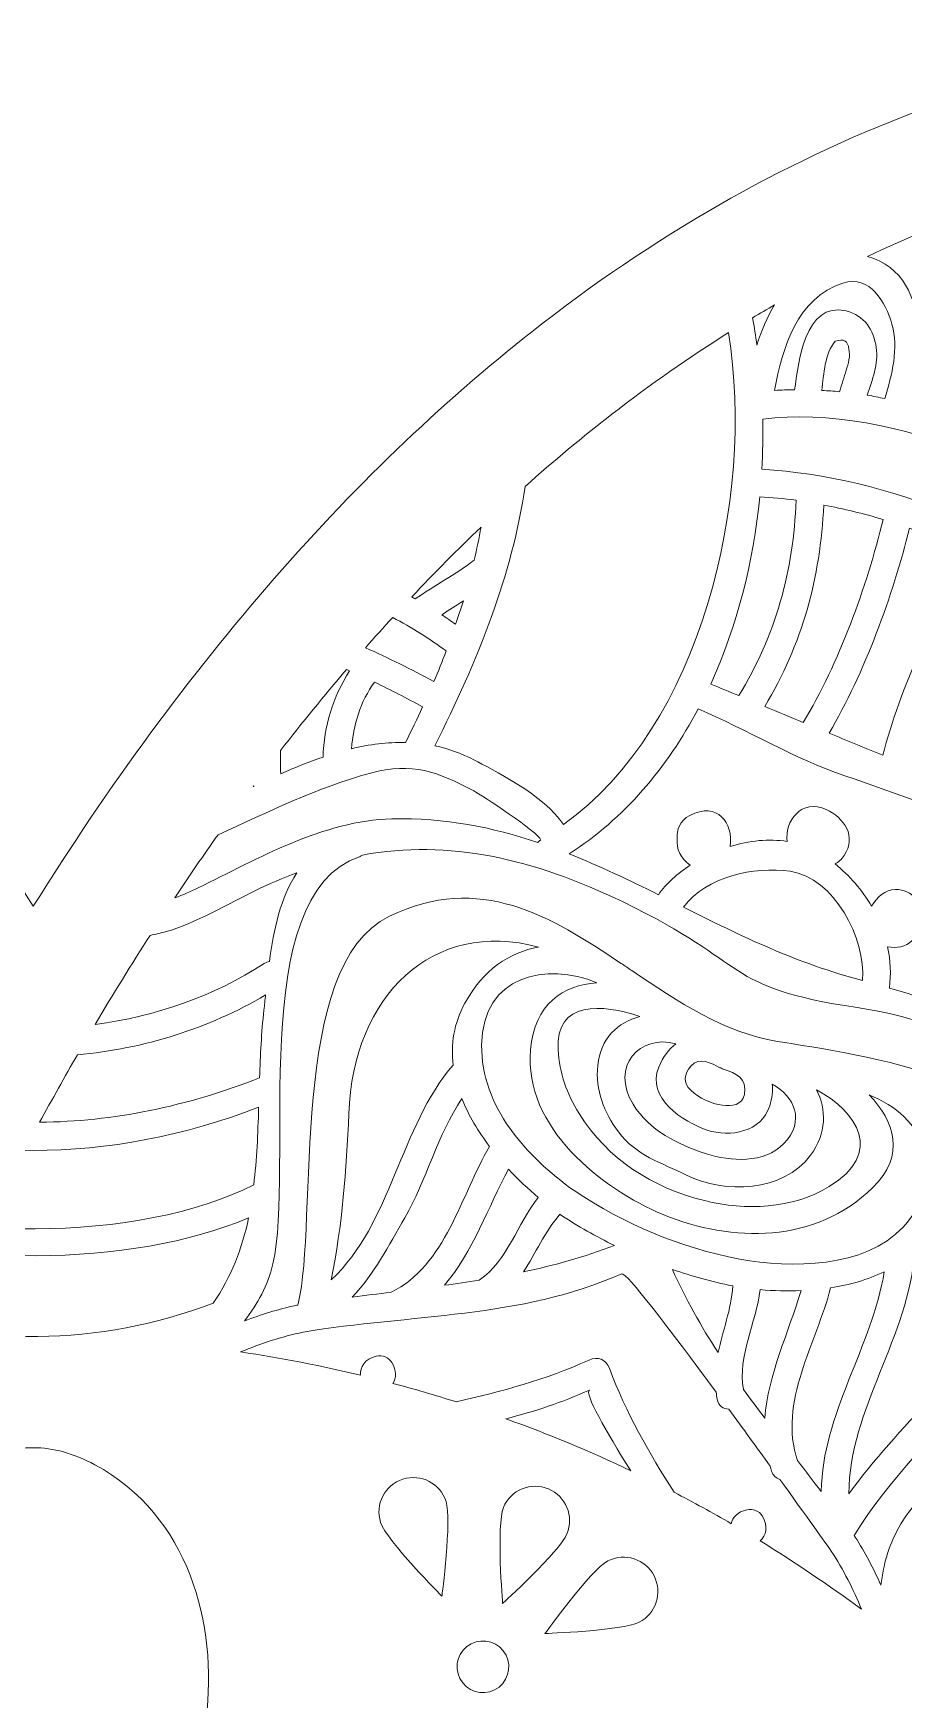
# Model space of a CAD drawing. Extents: x 49 to 10099, y -910 to -90.
# Drawn here: x 8508 to 8660.4, y -383.5 to -91.8 of the extents above; entities that cross this region are included whole.
import ezdxf

# ---------------------------------------------------------------- set-up
doc = ezdxf.new("R2010")
doc.units = 0
doc.header["$MEASUREMENT"] = 0
doc.layers.add('Layer 1', color=7, linetype='Continuous')

msp = doc.modelspace()

# ---------------------------------------------------------------- linework, layer by layer
at = {"layer": 'Layer 1', "lineweight": 0}
for points, knots in [([(8931.48, -226.33), (8913.85, -186.9), (8886.75, -153.49), (8853.11, -129.71), (8818.04, -104.91), (8777.53, -91.8), (8735.95, -91.8), (8688.05, -91.8), (8640.03, -109.39), (8597.06, -142.66), (8564.36, -167.98), (8534.49, -202.19), (8508, -244.61), (8481.52, -202.2), (8451.66, -168), (8418.95, -142.67), (8375.98, -109.4), (8327.95, -91.81), (8280.04, -91.8), (8238.47, -91.8), (8197.96, -104.91), (8162.9, -129.69), (8129.25, -153.47), (8102.15, -186.88), (8084.52, -226.31), (8063.14, -274.13), (8056.87, -327.84), (8066.41, -381.63), (8076.97, -441.15), (8105.77, -497.53), (8152, -549.22), (8305.89, -721.22), (8482.96, -885.08), (8484.74, -886.72), (8484.74, -886.72), (8508.01, -908.2), (8508.01, -908.2), (8508.01, -908.2), (8531.28, -886.71), (8531.28, -886.71), (8533.05, -885.08), (8710.13, -721.22), (8864.01, -549.22), (8910.24, -497.54), (8939.03, -441.16), (8949.59, -381.65), (8959.12, -327.86), (8952.86, -274.15), (8931.48, -226.33)], [0, 0, 0, 0, 1, 1, 1, 2, 2, 2, 3, 3, 3, 4, 4, 4, 5, 5, 5, 6, 6, 6, 7, 7, 7, 8, 8, 8, 9, 9, 9, 10, 10, 10, 11, 11, 11, 12, 12, 12, 13, 13, 13, 14, 14, 14, 15, 15, 15, 16, 16, 16, 16]), ([(8748.6, -161.97), (8748.57, -162.26), (8748.63, -162.51), (8748.69, -162.74), (8743.09, -164.22), (8737.52, -165.98), (8731.99, -168.16), (8725.8, -170.61), (8719.64, -174.21), (8713.77, -178.63), (8717.55, -170.9), (8719.33, -161.67), (8712.43, -155.34), (8706.85, -150.22), (8700.56, -152.69), (8695.4, -157.22), (8696.77, -149.36), (8695.12, -141.15), (8688.25, -136.6), (8678.58, -130.18), (8668.97, -135.78), (8663.1, -144.16), (8662.66, -138.07), (8660.28, -132.58), (8654.05, -130.86), (8680.6, -118.36), (8708.19, -111.85), (8735.65, -111.81), (8745.1, -128.05), (8750.01, -147.78), (8748.6, -161.97)], [0, 0, 0, 0, 1, 1, 1, 2, 2, 2, 3, 3, 3, 4, 4, 4, 5, 5, 5, 6, 6, 6, 7, 7, 7, 8, 8, 8, 9, 9, 9, 10, 10, 10, 10]), ([(8655.61, -146.8), (8655.15, -143.73), (8653.49, -141.15), (8650.35, -140.4), (8643.01, -138.66), (8641.95, -149.65), (8641.31, -154.2), (8640.14, -154.21), (8638.96, -154.23), (8637.81, -154.3), (8639.17, -146.74), (8641.73, -138.16), (8649.78, -135.52), (8654.51, -133.97), (8657.27, -138.95), (8658.35, -142.71), (8659.55, -146.91), (8658.39, -151.57), (8657.1, -155.73), (8656.08, -155.53), (8655.06, -155.32), (8654.04, -155.15), (8654.9, -152.42), (8656.03, -149.69), (8655.61, -146.8)], [0, 0, 0, 0, 1, 1, 1, 2, 2, 2, 3, 3, 3, 4, 4, 4, 5, 5, 5, 6, 6, 6, 7, 7, 7, 8, 8, 8, 8]), ([(8634.72, -146.39), (8634.5, -144.78), (8634.23, -143.19), (8633.94, -141.61), (8635.22, -140.84), (8636.51, -140.09), (8637.8, -139.35), (8636.44, -141.51), (8635.47, -143.91), (8634.72, -146.39)], [0, 0, 0, 0, 1, 1, 1, 2, 2, 2, 3, 3, 3, 3]), ([(8609.31, -158.47), (8616, -153.29), (8622.82, -148.53), (8629.74, -144.19), (8634.42, -173.47), (8624.9, -213.14), (8600.82, -230.29), (8597.64, -225.22), (8587.98, -220.46), (8585.23, -219.01), (8582.94, -217.81), (8580.63, -217), (8578.3, -216.5), (8585.8, -201.67), (8591.87, -186.54), (8594.12, -171.12), (8599.11, -166.67), (8604.17, -162.45), (8609.31, -158.47)], [0, 0, 0, 0, 1, 1, 1, 2, 2, 2, 3, 3, 3, 4, 4, 4, 5, 5, 5, 6, 6, 6, 6]), ([(8650.35, -150.76), (8649.99, -152.03), (8649.56, -153.27), (8649.18, -154.53), (8648.15, -154.43), (8647.13, -154.37), (8646.1, -154.31), (8646.4, -151.4), (8646.58, -147.88), (8648.43, -145.68), (8649.91, -145.2), (8650.7, -145.67), (8650.79, -147.07), (8651.15, -148.24), (8650.67, -149.64), (8650.35, -150.76)], [0, 0, 0, 0, 1, 1, 1, 2, 2, 2, 3, 3, 3, 4, 4, 4, 5, 5, 5, 5]), ([(8635.56, -168.12), (8635.73, -165.18), (8635.79, -162.24), (8635.73, -159.32), (8658.06, -156.57), (8689.75, -169.36), (8703.7, -187.36), (8701.61, -189.41), (8699.58, -191.55), (8697.63, -193.79), (8680.89, -179.03), (8657.86, -169.43), (8635.56, -168.12)], [0, 0, 0, 0, 1, 1, 1, 2, 2, 2, 3, 3, 3, 4, 4, 4, 4]), ([(8635.21, -172.93), (8637.31, -173.05), (8639.43, -173.23), (8641.57, -173.52), (8641.12, -185.86), (8637.99, -197.29), (8631.52, -207.73), (8629.88, -207.05), (8628.25, -206.38), (8626.61, -205.7), (8631.24, -195.58), (8634.08, -184.34), (8635.21, -172.93)], [0, 0, 0, 0, 1, 1, 1, 2, 2, 2, 3, 3, 3, 4, 4, 4, 4]), ([(8642.83, -212.42), (8640.58, -211.48), (8638.32, -210.55), (8636.07, -209.62), (8642.63, -198.84), (8645.83, -187.02), (8646.41, -174.38), (8649.89, -175.03), (8653.36, -175.86), (8656.82, -176.91), (8653.93, -188.67), (8649.07, -202.08), (8642.83, -212.42)], [0, 0, 0, 0, 1, 1, 1, 2, 2, 2, 3, 3, 3, 4, 4, 4, 4]), ([(8574.88, -190.79), (8574.68, -190.67), (8574.47, -190.56), (8574.27, -190.45), (8578.26, -186.21), (8582.31, -182.15), (8586.4, -178.24), (8586.05, -180.17), (8585.67, -182.1), (8585.2, -184.04), (8581.93, -186.5), (8578.28, -188.5), (8574.88, -190.79)], [0, 0, 0, 0, 1, 1, 1, 2, 2, 2, 3, 3, 3, 4, 4, 4, 4]), ([(8661.43, -178.44), (8665.07, -179.73), (8668.65, -181.22), (8672.13, -182.89), (8665.89, -193.26), (8659.75, -206.44), (8656.75, -218.18), (8653.62, -216.89), (8650.48, -215.59), (8647.34, -214.29), (8653.53, -203.85), (8658.51, -190.19), (8661.43, -178.44)], [0, 0, 0, 0, 1, 1, 1, 2, 2, 2, 3, 3, 3, 4, 4, 4, 4]), ([(8583.31, -191.15), (8582.9, -192.51), (8582.41, -193.89), (8581.95, -195.25), (8581.14, -194.69), (8580.35, -194.12), (8579.52, -193.58), (8580.79, -192.78), (8582.04, -191.95), (8583.31, -191.15)], [0, 0, 0, 0, 1, 1, 1, 2, 2, 2, 3, 3, 3, 3]), ([(8580.31, -199.91), (8579.64, -201.69), (8578.9, -203.48), (8578.14, -205.27), (8574.16, -203.11), (8570.16, -201.14), (8566.16, -199.35), (8567.74, -197.56), (8569.33, -195.78), (8570.93, -194.04), (8574.27, -195.83), (8577.42, -197.78), (8580.31, -199.91)], [0, 0, 0, 0, 1, 1, 1, 2, 2, 2, 3, 3, 3, 4, 4, 4, 4]), ([(8562.84, -203.17), (8563.03, -203.25), (8563.21, -203.33), (8563.39, -203.41), (8560.46, -207.89), (8558.88, -213.11), (8558.73, -218.5), (8556.25, -219.34), (8553.79, -220.33), (8551.34, -221.41), (8551.25, -220.06), (8551.25, -218.7), (8551.29, -217.34), (8555.09, -212.46), (8558.94, -207.74), (8562.84, -203.17)], [0, 0, 0, 0, 1, 1, 1, 2, 2, 2, 3, 3, 3, 4, 4, 4, 5, 5, 5, 5]), ([(8576.17, -209.7), (8575.2, -211.78), (8574.25, -213.86), (8573.17, -215.96), (8570.02, -215.88), (8566.86, -216.26), (8563.7, -217.02), (8564.04, -212.9), (8565.29, -208.7), (8567.75, -205.38), (8570.56, -206.72), (8573.37, -208.16), (8576.17, -209.7)], [0, 0, 0, 0, 1, 1, 1, 2, 2, 2, 3, 3, 3, 4, 4, 4, 4]), ([(8650.08, -221.76), (8658.87, -224.73), (8667.55, -227.94), (8676.14, -231.45), (8672.71, -242.51), (8671.7, -253.83), (8673.82, -264.54), (8668.79, -262.3), (8663.45, -260.47), (8657.91, -258.91), (8658.22, -256.48), (8658.11, -254.06), (8657.59, -251.7), (8659.12, -252), (8660.75, -251.75), (8661.88, -250.61), (8662.99, -249.9), (8663.82, -248.76), (8663.88, -247.09), (8663.98, -244.2), (8661.91, -241.65), (8658.95, -241.65), (8657.13, -241.65), (8655.74, -243.01), (8654.78, -244.58), (8653.12, -241.75), (8650.94, -239.22), (8648.38, -237.18), (8648.99, -236.86), (8649.54, -236.39), (8649.97, -235.73), (8652.23, -232.33), (8650.01, -229.17), (8646.85, -227.67), (8642.55, -225.63), (8639.48, -229.8), (8640.01, -233.25), (8636.82, -232.76), (8633.36, -233.09), (8630.03, -234.12), (8630.58, -230.04), (8627.82, -226.17), (8622.94, -228.71), (8621.15, -229.65), (8620.63, -231.2), (8620.77, -232.76), (8620.46, -234.55), (8621.48, -236.33), (8623.03, -237.41), (8620.76, -238.89), (8618.84, -240.64), (8617.46, -242.57), (8612.31, -240.02), (8607.14, -237.56), (8601.83, -235.45), (8611.45, -229.25), (8618.95, -220.4), (8624.43, -210.04), (8632.93, -213.7), (8641.39, -218.82), (8650.08, -221.76)], [0, 0, 0, 0, 1, 1, 1, 2, 2, 2, 3, 3, 3, 4, 4, 4, 5, 5, 5, 6, 6, 6, 7, 7, 7, 8, 8, 8, 9, 9, 9, 10, 10, 10, 11, 11, 11, 12, 12, 12, 13, 13, 13, 14, 14, 14, 15, 15, 15, 16, 16, 16, 17, 17, 17, 18, 18, 18, 19, 19, 19, 20, 20, 20, 20]), ([(8540.35, -232.08), (8549.12, -228.15), (8557.69, -223.8), (8567.02, -221.31), (8574.52, -219.31), (8578.76, -221.07), (8585.13, -224.42), (8586.4, -225.09), (8596.55, -231.66), (8596.85, -233.01), (8596.66, -233.14), (8596.49, -233.28), (8596.35, -233.44), (8588.42, -230.77), (8580.06, -229.07), (8570.81, -229.3), (8558.8, -229.59), (8547.33, -236.25), (8536.88, -241.39), (8535.54, -242.05), (8534.17, -242.62), (8532.77, -243.11), (8535.27, -239.36), (8537.79, -235.68), (8540.35, -232.08)], [0, 0, 0, 0, 1, 1, 1, 2, 2, 2, 3, 3, 3, 4, 4, 4, 5, 5, 5, 6, 6, 6, 7, 7, 7, 8, 8, 8, 8]), ([(8546.6, -223.58), (8546.57, -223.6), (8546.53, -223.62), (8546.5, -223.63), (8546.53, -223.59), (8546.56, -223.55), (8546.59, -223.5), (8546.6, -223.53), (8546.6, -223.56), (8546.6, -223.58)], [0, 0, 0, 0, 1, 1, 1, 2, 2, 2, 3, 3, 3, 3]), ([(8611.28, -243.85), (8634.22, -254.89), (8628.22, -258.69), (8652.28, -262.34), (8673.71, -265.58), (8689.19, -276.46), (8699.7, -292.43), (8705.56, -313.45), (8669.78, -336.79), (8659.93, -352.71), (8657.89, -356), (8656.87, -359.62), (8656.43, -363.42), (8655.11, -360.55), (8653.67, -357.72), (8651.91, -355.01), (8651.84, -354.92), (8651.78, -354.84), (8651.71, -354.74), (8651.75, -354.68), (8651.81, -354.65), (8651.85, -354.59), (8663.17, -335.72), (8688.51, -319.76), (8688.61, -295.91), (8688.69, -275.26), (8651.75, -270.43), (8638.29, -268.25), (8629.02, -266.74), (8620.87, -261.3), (8612.82, -255.87), (8612.19, -255.44), (8611.58, -254.98), (8610.93, -254.61), (8598.55, -246.29), (8586.23, -238.71), (8570.35, -246.34), (8552.48, -254.92), (8557.96, -299.8), (8554.36, -314.17), (8554.34, -314.26), (8554.36, -314.33), (8554.35, -314.42), (8554.23, -314.44), (8554.11, -314.45), (8553.99, -314.47), (8550.87, -315.13), (8547.9, -316.09), (8544.98, -317.17), (8547.29, -314.22), (8549.07, -310.97), (8549.96, -307.2), (8553.87, -290.6), (8544.93, -242.72), (8565.21, -235.87), (8565.37, -235.81), (8565.48, -235.7), (8565.62, -235.63), (8580.87, -232.9), (8595.42, -236.21), (8611.28, -243.85)], [0, 0, 0, 0, 1, 1, 1, 2, 2, 2, 3, 3, 3, 4, 4, 4, 5, 5, 5, 6, 6, 6, 7, 7, 7, 8, 8, 8, 9, 9, 9, 10, 10, 10, 11, 11, 11, 12, 12, 12, 13, 13, 13, 14, 14, 14, 15, 15, 15, 16, 16, 16, 17, 17, 17, 18, 18, 18, 19, 19, 19, 20, 20, 20, 20]), ([(8531.29, -249.02), (8535.93, -247.76), (8542.67, -243.93), (8546.93, -241.83), (8549.37, -240.63), (8551.76, -239.66), (8554.13, -238.77), (8551.31, -243.13), (8550.09, -248.58), (8549.35, -254.27), (8549.05, -254.32), (8548.73, -254.43), (8548.41, -254.64), (8539.63, -260.32), (8529.41, -263.87), (8518.82, -265.31), (8521.98, -259.97), (8525.19, -254.77), (8528.45, -249.7), (8529.4, -249.5), (8530.34, -249.27), (8531.29, -249.02)], [0, 0, 0, 0, 1, 1, 1, 2, 2, 2, 3, 3, 3, 4, 4, 4, 5, 5, 5, 6, 6, 6, 7, 7, 7, 7]), ([(8653.21, -257.57), (8641.93, -254.71), (8631.82, -249.75), (8621.84, -244.75), (8625.99, -239.35), (8634.09, -237.59), (8640.54, -238.48), (8648.19, -239.54), (8653.8, -250.27), (8653.21, -257.57)], [0, 0, 0, 0, 1, 1, 1, 2, 2, 2, 3, 3, 3, 3]), ([(8583.57, -261.55), (8581.63, -265.13), (8581.09, -268.8), (8581.51, -272.4), (8572.18, -283.19), (8570.77, -300.07), (8560.18, -309.98), (8562.08, -300.4), (8562.87, -290.75), (8563.24, -280.91), (8564.02, -260.17), (8577.96, -246.75), (8596.47, -251.75), (8591.39, -252.67), (8586.73, -255.72), (8583.57, -261.55)], [0, 0, 0, 0, 1, 1, 1, 2, 2, 2, 3, 3, 3, 4, 4, 4, 5, 5, 5, 5]), ([(8595.06, -269.75), (8593.86, -283.27), (8607.49, -294.11), (8618.27, -298.55), (8630.38, -303.54), (8644.99, -303.64), (8654.95, -293.89), (8660.8, -288.16), (8658.84, -282.22), (8654.35, -277.63), (8663.84, -281.21), (8668.75, -291.57), (8660.3, -300.74), (8653.59, -308.02), (8640.66, -307.94), (8631.72, -306.39), (8621.1, -304.27), (8611.7, -300.38), (8602.69, -294.37), (8594.34, -288.43), (8586.39, -279.72), (8586.5, -268.89), (8586.62, -256.6), (8597.94, -254.37), (8606.69, -257.98), (8600.73, -258.39), (8595.77, -261.72), (8595.06, -269.75)], [0, 0, 0, 0, 1, 1, 1, 2, 2, 2, 3, 3, 3, 4, 4, 4, 5, 5, 5, 6, 6, 6, 7, 7, 7, 8, 8, 8, 9, 9, 9, 9]), ([(8515.73, -270.6), (8527.36, -269.53), (8538.74, -266.03), (8548.67, -260.11), (8548.58, -260.99), (8548.48, -261.88), (8548.39, -262.76), (8547.94, -266.7), (8547.75, -270.67), (8547.62, -274.62), (8534.86, -279.67), (8521.98, -282.27), (8509.11, -282.41), (8511.29, -278.41), (8513.5, -274.47), (8515.73, -270.6)], [0, 0, 0, 0, 1, 1, 1, 2, 2, 2, 3, 3, 3, 4, 4, 4, 5, 5, 5, 5]), ([(8606.83, -272.5), (8606.39, -276.82), (8607.92, -280.65), (8610.47, -284.08), (8613.6, -288.31), (8617.91, -289.42), (8622.38, -291.66), (8629.01, -295), (8639.3, -294.66), (8644.09, -288.18), (8646.93, -284.35), (8646.92, -280.15), (8645.13, -276.72), (8652.32, -280.53), (8656.96, -287.81), (8647.37, -293.66), (8640.87, -297.62), (8632.68, -297.9), (8625.55, -296.13), (8616.4, -293.87), (8608.55, -288.85), (8603.57, -280.9), (8601.43, -277.51), (8600.15, -273.74), (8599.9, -269.75), (8599.37, -261.05), (8607.74, -261.68), (8614.18, -263.89), (8610.39, -264.92), (8607.31, -267.7), (8606.83, -272.5)], [0, 0, 0, 0, 1, 1, 1, 2, 2, 2, 3, 3, 3, 4, 4, 4, 5, 5, 5, 6, 6, 6, 7, 7, 7, 8, 8, 8, 9, 9, 9, 10, 10, 10, 10]), ([(8625.98, -283.77), (8630.04, -285.14), (8635.49, -284.09), (8636.95, -279.54), (8637.4, -278.15), (8637.52, -276.88), (8637.39, -275.73), (8641.26, -277.85), (8643.27, -282.2), (8639.41, -286.15), (8636, -289.65), (8630.06, -289.29), (8625.89, -287.93), (8620.83, -286.29), (8615.89, -283.88), (8613.02, -279.25), (8608.97, -272.69), (8614.22, -266.86), (8620.49, -268.7), (8619.31, -269.62), (8618.28, -270.92), (8617.53, -272.76), (8615.29, -278.21), (8621.82, -282.36), (8625.98, -283.77)], [0, 0, 0, 0, 1, 1, 1, 2, 2, 2, 3, 3, 3, 4, 4, 4, 5, 5, 5, 6, 6, 6, 7, 7, 7, 8, 8, 8, 8]), ([(8623.15, -272.56), (8624.55, -270.86), (8626.81, -272.12), (8628.24, -272.86), (8628.33, -272.91), (8628.42, -272.9), (8628.52, -272.94), (8628.62, -272.99), (8628.69, -273.07), (8628.81, -273.1), (8631.13, -273.83), (8633.06, -274.72), (8632.51, -277.54), (8632.16, -279.4), (8630.24, -279.66), (8628.68, -279.44), (8626.65, -279.16), (8624.66, -278.17), (8623.15, -276.81), (8621.67, -275.48), (8621.96, -274), (8623.15, -272.56)], [0, 0, 0, 0, 1, 1, 1, 2, 2, 2, 3, 3, 3, 4, 4, 4, 5, 5, 5, 6, 6, 6, 7, 7, 7, 7]), ([(8547.46, -279.79), (8547.33, -284.39), (8547.14, -288.93), (8546.61, -293.34), (8526.75, -303.55), (8490, -303.63), (8469.87, -293.57), (8469.12, -289.16), (8468.72, -284.55), (8468.47, -279.77), (8494.8, -289.85), (8521.13, -289.85), (8547.46, -279.79)], [0, 0, 0, 0, 1, 1, 1, 2, 2, 2, 3, 3, 3, 4, 4, 4, 4]), ([(8570.64, -312.15), (8568.39, -312.43), (8566.13, -312.73), (8563.86, -313.03), (8567.67, -308.98), (8570.19, -304.05), (8573.06, -299.11), (8576.9, -292.47), (8578.78, -284.58), (8583.05, -278.25), (8584.21, -281.19), (8585.9, -284.02), (8587.89, -286.66), (8582.88, -295.08), (8580.22, -307.56), (8570.64, -312.15)], [0, 0, 0, 0, 1, 1, 1, 2, 2, 2, 3, 3, 3, 4, 4, 4, 5, 5, 5, 5]), ([(8664.96, -279.05), (8680.28, -282.37), (8691.48, -289.73), (8678.49, -313.18), (8671.5, -325.79), (8659.42, -335.5), (8650.82, -347.42), (8650.84, -332.61), (8661.46, -319.75), (8662.29, -305.14), (8664.04, -303.65), (8665.68, -301.98), (8666.99, -299.88), (8671.97, -291.94), (8670.03, -284.38), (8664.96, -279.05)], [0, 0, 0, 0, 1, 1, 1, 2, 2, 2, 3, 3, 3, 4, 4, 4, 5, 5, 5, 5]), ([(8591.23, -290.62), (8592.91, -292.42), (8594.66, -294.09), (8596.43, -295.58), (8592.7, -300.18), (8591.1, -306.64), (8586.09, -310.03), (8584.06, -310.36), (8582.04, -310.66), (8580, -310.94), (8584.94, -305.17), (8587.65, -297.15), (8591.23, -290.62)], [0, 0, 0, 0, 1, 1, 1, 2, 2, 2, 3, 3, 3, 4, 4, 4, 4]), ([(8545.7, -299.13), (8544.59, -304.4), (8542.71, -309.42), (8539.5, -314.06), (8519.41, -321.68), (8498.14, -321.83), (8477.99, -314.57), (8474.69, -309.9), (8472.55, -304.84), (8471.14, -299.45), (8491.92, -307.97), (8525.25, -307.88), (8545.7, -299.13)], [0, 0, 0, 0, 1, 1, 1, 2, 2, 2, 3, 3, 3, 4, 4, 4, 4]), ([(8600.21, -298.52), (8600.23, -298.53), (8600.24, -298.54), (8600.25, -298.55), (8603.37, -300.63), (8606.54, -302.38), (8609.76, -303.98), (8604.48, -305.98), (8599.18, -307.47), (8593.84, -308.59), (8595.96, -305.3), (8597.52, -301.63), (8600.21, -298.52)], [0, 0, 0, 0, 1, 1, 1, 2, 2, 2, 3, 3, 3, 4, 4, 4, 4]), ([(8611.04, -308.92), (8611.78, -308.59), (8619.43, -318.61), (8627.58, -329.64), (8627.63, -330.06), (8627.65, -330.47), (8627.75, -330.9), (8628.01, -332.08), (8628.86, -332.6), (8629.78, -332.63), (8632.27, -336.03), (8634.74, -339.42), (8637.04, -342.59), (8637.13, -342.88), (8637.15, -343.17), (8637.26, -343.45), (8637.55, -344.23), (8638.1, -344.69), (8638.72, -344.92), (8643.33, -351.29), (8646.91, -356.3), (8647.73, -357.46), (8649.85, -360.73), (8651.58, -364.14), (8653.03, -367.66), (8647.3, -363.42), (8641.38, -359.42), (8635.28, -355.69), (8636.29, -354.75), (8636.75, -353.14), (8635.66, -351.35), (8635.07, -350.38), (8634.02, -350.01), (8632.93, -350.24), (8631.29, -350.59), (8630.46, -351.58), (8630.22, -352.67), (8626.92, -350.76), (8623.58, -348.93), (8620.2, -347.17), (8615.83, -340.34), (8611.79, -333.24), (8608.87, -325.46), (8608.28, -323.9), (8606.82, -323.33), (8605.32, -324.02), (8597.78, -327.44), (8589.92, -329.6), (8582.02, -331.34), (8578.38, -330.18), (8574.7, -329.11), (8570.98, -328.12), (8571.55, -327.17), (8571.65, -325.88), (8570.79, -324.48), (8570.2, -323.51), (8569.15, -323.14), (8568.06, -323.37), (8565.99, -323.81), (8565.2, -325.28), (8565.28, -326.67), (8558.4, -325.02), (8551.4, -323.65), (8544.31, -322.6), (8547.83, -321.14), (8551.46, -319.95), (8555.27, -319.14), (8574.09, -315.98), (8593.24, -316.83), (8611.04, -308.92)], [0, 0, 0, 0, 1, 1, 1, 2, 2, 2, 3, 3, 3, 4, 4, 4, 5, 5, 5, 6, 6, 6, 7, 7, 7, 8, 8, 8, 9, 9, 9, 10, 10, 10, 11, 11, 11, 12, 12, 12, 13, 13, 13, 14, 14, 14, 15, 15, 15, 16, 16, 16, 17, 17, 17, 18, 18, 18, 19, 19, 19, 20, 20, 20, 21, 21, 21, 22, 22, 22, 23, 23, 23, 23]), ([(8630.51, -311.07), (8630.19, -315.2), (8628.73, -318.89), (8627.92, -322.71), (8624.93, -318.14), (8622.23, -313.33), (8619.91, -308.18), (8623.31, -309.32), (8626.77, -310.33), (8630.44, -311.06), (8630.46, -311.06), (8630.49, -311.06), (8630.51, -311.07)], [0, 0, 0, 0, 1, 1, 1, 2, 2, 2, 3, 3, 3, 4, 4, 4, 4]), ([(8647.62, -311.39), (8650.92, -310.89), (8654.09, -309.97), (8657.01, -308.57), (8654.92, -321.58), (8646.14, -333.48), (8645.98, -347.04), (8644.58, -345.22), (8643.19, -343.41), (8641.79, -341.62), (8638.4, -331.49), (8645.13, -320.97), (8647.62, -311.39)], [0, 0, 0, 0, 1, 1, 1, 2, 2, 2, 3, 3, 3, 4, 4, 4, 4]), ([(8636.08, -334.21), (8634.82, -332.55), (8633.58, -330.87), (8632.36, -329.19), (8631.27, -323.25), (8634.6, -317.58), (8635.27, -311.7), (8637.62, -311.93), (8640.03, -311.96), (8642.43, -311.88), (8640.29, -319.1), (8636.64, -326.62), (8636.08, -334.21)], [0, 0, 0, 0, 1, 1, 1, 2, 2, 2, 3, 3, 3, 4, 4, 4, 4]), ([(8612.61, -343.41), (8605.52, -340.03), (8598.23, -336.99), (8590.77, -334.31), (8595.75, -333.02), (8600.64, -331.43), (8605.38, -329.28), (8604.38, -329.73), (8608.31, -336.54), (8612.61, -343.41)], [0, 0, 0, 0, 1, 1, 1, 2, 2, 2, 3, 3, 3, 3]), ([(8508, -528.03), (8507.11, -528.03), (8506.22, -527.49), (8506, -526.39), (8499.43, -493.51), (8492.27, -460.97), (8485.94, -428.45), (8483.24, -414.56), (8479.45, -400.83), (8477.74, -386.83), (8475.71, -370.19), (8480.71, -351.25), (8497.25, -342.35), (8500.95, -340.36), (8504.48, -339.37), (8508, -339.37), (8511.52, -339.37), (8515.05, -340.36), (8518.75, -342.35), (8535.29, -351.25), (8540.29, -370.19), (8538.26, -386.83), (8536.55, -400.83), (8532.76, -414.56), (8530.06, -428.45), (8523.73, -460.97), (8516.57, -493.51), (8510, -526.39), (8509.78, -527.49), (8508.89, -528.03), (8508, -528.03)], [0, 0, 0, 0, 1, 1, 1, 2, 2, 2, 3, 3, 3, 4, 4, 4, 5, 5, 5, 6, 6, 6, 7, 7, 7, 8, 8, 8, 9, 9, 9, 10, 10, 10, 10]), ([(8572.72, -344.88), (8575.88, -343.87), (8579.27, -345.61), (8580.28, -348.78), (8581.29, -351.95), (8579.55, -365.37), (8579.55, -365.37), (8579.55, -365.37), (8569.83, -355.61), (8568.81, -352.44), (8567.8, -349.28), (8569.55, -345.89), (8572.72, -344.88)], [0, 0, 0, 0, 1, 1, 1, 2, 2, 2, 3, 3, 3, 4, 4, 4, 4]), ([(8598.2, -346.58), (8601.27, -347.86), (8602.72, -351.38), (8601.45, -354.45), (8600.18, -357.52), (8590.18, -366.64), (8590.18, -366.64), (8590.18, -366.64), (8589.06, -352.91), (8590.33, -349.83), (8591.61, -346.76), (8595.13, -345.31), (8598.2, -346.58)], [0, 0, 0, 0, 1, 1, 1, 2, 2, 2, 3, 3, 3, 4, 4, 4, 4]), ([(8616.71, -361.81), (8618.22, -364.77), (8617.05, -368.4), (8614.09, -369.91), (8611.13, -371.42), (8597.6, -371.89), (8597.6, -371.89), (8597.6, -371.89), (8605.65, -360.71), (8608.61, -359.19), (8611.57, -357.68), (8615.19, -358.85), (8616.71, -361.81)], [0, 0, 0, 0, 1, 1, 1, 2, 2, 2, 3, 3, 3, 4, 4, 4, 4]), ([(8590.29, -374.91), (8591.84, -376.87), (8591.51, -379.72), (8589.55, -381.28), (8587.59, -382.83), (8584.74, -382.5), (8583.19, -380.54), (8581.63, -378.58), (8581.96, -375.73), (8583.92, -374.18), (8585.88, -372.62), (8588.73, -372.95), (8590.29, -374.91)], [0, 0, 0, 0, 1, 1, 1, 2, 2, 2, 3, 3, 3, 4, 4, 4, 4])]:
    msp.add_open_spline(points, degree=3, knots=knots, dxfattribs=at)

doc.saveas('drawing.dxf')
